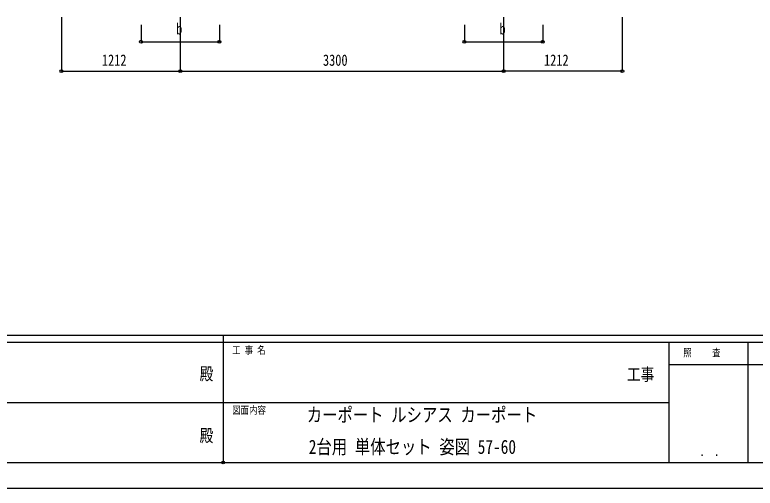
# Model space of a CAD drawing. Units: millimetres, scale not verified. Extents: x -14718 to 14718, y -10395 to 10395.
# Drawn here: x -2143 to 5413, y -10395 to -5562 of the extents above; entities that cross this region are included whole.
import ezdxf
from ezdxf.enums import TextEntityAlignment as Align

# ---------------------------------------------------------------- set-up
doc = ezdxf.new("R2010")
doc.units = ezdxf.units.MM
doc.header["$LTSCALE"] = 50
doc.header["$PDMODE"] = 32
doc.header["$PDSIZE"] = 25
for name, color, linetype in [('0-2_USER1', 3, 'Continuous'), ('0-6_YKK_D', 6, 'Continuous'), ('0-7_YKK_ZWAK', 7, 'Continuous')]:
    doc.layers.add(name, color=color, linetype=linetype)
doc.styles.add('ＭＳ ゴシック', font='')
doc.styles.get('ＭＳ ゴシック').set_extended_font_data('MS Gothic')

msp = doc.modelspace()

# ---------------------------------------------------------------- linework, layer by layer
at = {"layer": '0-6_YKK_D'}
for p, q in [((-1667.43, -5587.5), (-1667.43, -6138.5)), ((-455.33, -5587.5), (-455.33, -6138.5)), ((-455.33, -5587.5), (-455.33, -6138.5)), ((2844.67, -5587.5), (2844.67, -6138.5)), ((2844.67, -5587.5), (2844.67, -6138.5)), ((4056.77, -5587.5), (4056.77, -6138.5)), ((-855.33, -5666.11), (-855.33, -5838.5)), ((-55.33, -5666.11), (-55.33, -5838.5)), ((2444.87, -5665.61), (2444.87, -5838.5)), ((3244.87, -5665.61), (3244.87, -5838.5)), ((-855.33, -5837.5), (-55.33, -5837.5)), ((2444.87, -5837.5), (3244.87, -5837.5)), ((-1667.43, -6137.5), (-455.33, -6137.5)), ((-455.33, -6137.5), (2844.67, -6137.5)), ((4056.77, -6137.5), (2844.67, -6137.5))]:
    msp.add_line(p, q, dxfattribs=at)
for centre in [(-855.33, -5837.5), (-55.33, -5837.5), (2444.87, -5837.5), (3244.87, -5837.5), (-1667.43, -6137.5), (-455.33, -6137.5), (-455.33, -6137.5), (2844.67, -6137.5), (2844.67, -6137.5), (4056.77, -6137.5)]:
    msp.add_circle(centre, 14.88, dxfattribs=at)
at = {"layer": '0-7_YKK_ZWAK'}
for p, q in [((13632.57, -8837.5), (-13667.43, -8837.5)), ((-17.43, -8837.5), (-17.43, -10132.5)), ((-17.43, -8907.5), (-4567.43, -8907.5)), ((4532.57, -8907.5), (-17.43, -8907.5)), ((5337.57, -8907.5), (5337.57, -10132.5)), ((6947.57, -9135), (4532.57, -9135)), ((-4541.18, -9520), (-17.43, -9520)), ((-17.43, -9520), (4532.57, -9520)), ((-4567.43, -10132.5), (-17.43, -10132.5)), ((-17.43, -10132.5), (4532.57, -10132.5)), ((4532.57, -10132.5), (6947.57, -10132.5))]:
    msp.add_line(p, q, dxfattribs=at)
msp.add_lwpolyline([(-14717.5, -10395), (14717.5, -10395), (14717.5, 10395), (-14717.5, 10395)], close=True, dxfattribs=at)
msp.add_lwpolyline([(6947.57, -8907.5), (4532.57, -8907.5), (4532.57, -10132.5)], dxfattribs=at)
msp.add_point((-17.43, -10132.5), dxfattribs=at)

# ---------------------------------------------------------------- texts
at = {"layer": '0-2_USER1', "style": 'ＭＳ ゴシック', "width": 0.8}
for s, p in [('カーポート ルシアス カーポート', (835.92, -9760.92)), ('2台用 単体セット 姿図 57-60', (856.82, -10087.58))]:
    msp.add_text(s, height=143.7, dxfattribs=at).set_placement(p, align=Align.BOTTOM_LEFT)
at = {"layer": '0-6_YKK_D', "style": 'ＭＳ ゴシック', "width": 0.8}
for s, p in [('b', (-497.33, -5797.5)), ('b', (2802.87, -5797.5)), ('1212', (-1254.58, -6117.5)), ('3300', (1001.47, -6117.5)), ('1212', (3257.52, -6117.5))]:
    msp.add_text(s, height=115.5, dxfattribs=at).set_placement(p, align=Align.BOTTOM_LEFT)
at = {"layer": '0-7_YKK_ZWAK', "style": 'ＭＳ ゴシック', "width": 0.8}
for s, height, p in [('工 事 名', 76.98, (74.44, -9047.5)), ('照     査', 76.98, (4677.47, -9073.75)), ('殿', 128.3, (-257.83, -9330.42)), ('工事', 128.3, (4103.17, -9336.13)), ('図面内容', 76.98, (74.44, -9660)), ('殿', 128.3, (-257.83, -9960.42)), ('． ．', 90.71, (4847.5, -10095.23))]:
    msp.add_text(s, height=height, dxfattribs=at).set_placement(p, align=Align.BOTTOM_LEFT)

doc.saveas('drawing.dxf')
